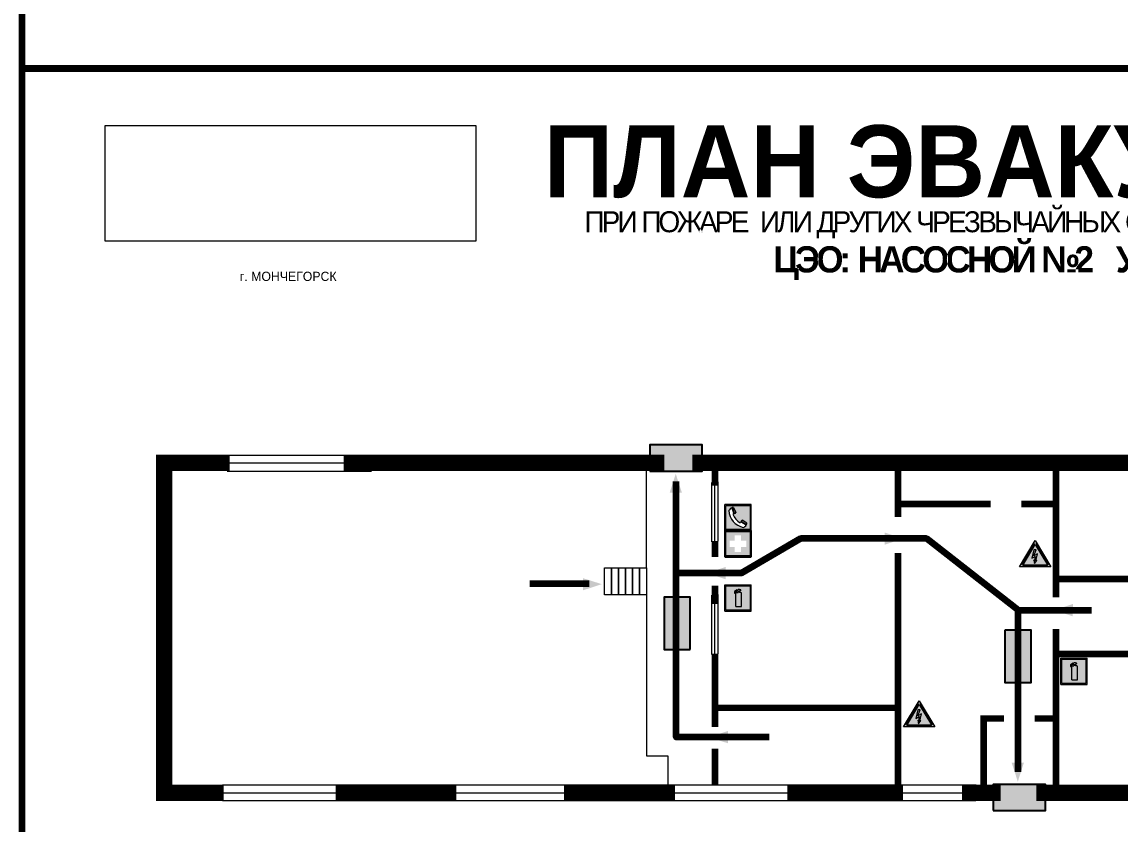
# Model space of a CAD drawing. Header units: millimetres. Extents: x 13114 to 67229, y 22859 to 38520.
# Drawn here: x 31794.5 to 32129.7, y 24439.6 to 24684.2 of the extents above; entities that cross this region are included whole.
import ezdxf

# ---------------------------------------------------------------- set-up
doc = ezdxf.new("R2010")
doc.units = ezdxf.units.MM
doc.layers.add('План_Штампы', color=7, linetype='Continuous')
doc.styles.add('обычный', font='arial.ttf')
picture_1 = doc.add_image_def('image1.jpg', size_in_pixel=(337, 105))

# ---------------------------------------------------------------- blocks, each defined once
blk = doc.blocks.new('A$C7B4425F7')
at = {"true_color": 0xffffff}
blk.add_hatch(color=7, dxfattribs=at).paths.add_polyline_path([(0, 0), (-16, 0), (-16, -8), (0, -8)])
h = blk.add_hatch(color=126)
h.paths.add_polyline_path([(-0.2, -0.2), (-15.8, -0.2), (-15.8, -7.8), (-0.2, -7.8)])
h.paths.add_polyline_path([(-11.76, -2.03), (-11.76, -3.66), (-11.17, -3.66, -0.568275), (-11.17, -6.18), (-12.58, -6.18), (-12.58, -2.03)], flags=16)
h.paths.add_polyline_path([(-13.33, -4.12, -0.495768), (-13.59, -6.18), (-15.03, -6.18), (-15.03, -2.03), (-13.59, -2.03, -0.487973)], flags=16)
h.paths.add_polyline_path([(-10.25, -2.03), (-9.48, -2.03), (-9.48, -6.18), (-10.25, -6.18)], flags=16)
h.paths.add_polyline_path([(-13.84, -3.69), (-14.24, -3.69), (-14.24, -3.03), (-13.9, -3.03, -0.692621)], flags=0)
h.paths.add_polyline_path([(-9.15, -2.03), (-8.4, -2.03), (-8.04, -3.07), (-7.68, -2.03), (-6.93, -2.03), (-7.64, -4.1), (-6.93, -6.18), (-7.68, -6.18), (-8.04, -5.14), (-8.4, -6.18), (-9.15, -6.18), (-8.44, -4.1)], flags=16)
h.paths.add_polyline_path([(-11.76, -4.46), (-11.42, -4.46, -0.692621), (-11.36, -5.12), (-11.76, -5.12)], flags=0)
h.paths.add_polyline_path([(-13.9, -5.2), (-14.24, -5.2), (-14.24, -4.55), (-13.84, -4.55, -0.708038)], flags=0)
edge = h.paths.add_edge_path(flags=16)
edge.add_ellipse((-5.51, -4.08), major_axis=(0, 2.05), ratio=0.586184, start_angle=0, end_angle=360)
edge = h.paths.add_edge_path(flags=0)
edge.add_ellipse((-5.51, -4.08), major_axis=(0, 1.14), ratio=0.454828, start_angle=0, end_angle=360)
h.paths.add_polyline_path([(-4.13, -4.96, 0.377264), (-3.48, -4.52, 0.0555), (-3.16, -2.03), (-1.66, -2.03), (-1.66, -4.96), (-0.96, -4.96), (-0.96, -7.01), (-1.75, -7.01), (-1.75, -6.18), (-3.3, -6.18), (-3.3, -7.02), (-4.13, -7.02)], flags=16)
h.paths.add_polyline_path([(-2.73, -2.91), (-2.28, -2.91), (-2.28, -4.96), (-3.05, -4.96, 0.079136)], flags=0)
at = {"color": 126}
blk.add_lwpolyline([(-16, -8), (0, -8), (0, 0), (-16, 0)], close=True, dxfattribs=at)
blk = doc.blocks.new('A$C18900ED3')
h = blk.add_hatch(color=126)
h.paths.add_polyline_path([(-0.18, -0.18), (-7.02, -0.18), (-7.02, -7.02), (-0.18, -7.02)])
h.paths.add_polyline_path([(-5.89, -4.46), (-5.89, -2.77), (-4.46, -2.77), (-4.46, -1.31), (-2.77, -1.31), (-2.77, -2.77), (-1.33, -2.77), (-1.33, -4.46), (-2.77, -4.46), (-2.77, -5.89), (-4.46, -5.89), (-4.46, -4.46)], flags=16)
at = {"color": 126}
for p, q in [((-7.2, 0), (-7.2, -7.2)), ((0, 0), (-7.2, 0)), ((0, -7.2), (0, 0)), ((-7.02, -7.02), (-7.02, -0.18)), ((-7.02, -0.18), (-0.18, -0.18)), ((-0.18, -0.18), (-0.18, -7.02)), ((-7.2, -7.2), (0, -7.2)), ((-0.18, -7.02), (-7.02, -7.02))]:
    blk.add_line(p, q, dxfattribs=at)
blk = doc.blocks.new('A$C456E1F9C')
at = {"lineweight": 5}
h = blk.add_hatch(color=242, dxfattribs=at)
h.paths.add_polyline_path([(0.51, -1.47), (0.51, -13.26), (12.29, -13.26), (12.29, -1.47)])
h.paths.add_polyline_path([(5.42, -4.95, -0.254479), (4.78, -5.4), (3.52, -2.53, -0.209735), (4.23, -2.4)], flags=16)
h.paths.add_polyline_path([(8.53, -8.6), (10.87, -10.17), (10.54, -10.76), (8.03, -9.13, -0.192251)], flags=16)
h.paths.add_polyline_path([(4.61, -5.49, 0.005518), (3.87, -5.72, 0.128647), (7.49, -10.01, 0.00809), (7.83, -9.33), (10.47, -10.97, -0.16736), (8.99, -12.25, -0.327862), (1.95, -3.95, -0.166952), (3.36, -2.62)], flags=16)
at = {"color": 242, "lineweight": 5}
for p, q in [((0, -13.77), (0, -0.97)), ((12.8, -0.97), (0, -0.97)), ((4.61, -5.49), (3.36, -2.62)), ((3.52, -2.53), (4.78, -5.4)), ((4.23, -2.4), (5.42, -4.95)), ((12.8, -13.77), (12.8, -0.97)), ((7.83, -9.33), (10.47, -10.97)), ((8.03, -9.13), (10.54, -10.76)), ((10.81, -10.12), (8.53, -8.6)), ((10.54, -10.76), (10.8, -10.3)), ((10.8, -10.3), (10.81, -10.12)), ((0, -13.77), (12.8, -13.77))]:
    blk.add_line(p, q, dxfattribs=at)
blk.add_lwpolyline([(0.51, -1.47), (12.29, -1.47), (12.29, -13.26), (0.51, -13.26)], close=True, dxfattribs=at)
for centre, radius, start, end in [((4.59, -5.34), 2.99, 114.2845, 152.1974), ((11.12, -3.31), 9.19, 183.9915, 256.6009), ((4.02, -3.27), 0.891, 76.3284, 123.7092), ((4.68, -4.59), 0.824, 276.9621, 334.0723), ((14.98, -39.1), 35.17, 107.1487, 108.4135), ((13.86, -0.94), 11.08, 205.5536, 234.8762), ((-13.31, 0.8), 23.44, 332.5487, 334.4027), ((8.94, -9.5), 0.989, 114.4092, 157.9388), ((7.87, -9.46), 3, 291.9291, 329.9329)]:
    blk.add_arc(centre, radius, start, end, dxfattribs=at)
blk = doc.blocks.new('A$C3AD82952')
at = {"true_color": 0xf5f5ff}
h = blk.add_hatch(color=7, dxfattribs=at)
h.dxf.hatch_style = 1
h.paths.add_polyline_path([(8.21, 8.73, 0.414214), (7.89, 9.05), (7.22, 9.05), (7.22, 9.92), (7.59, 9.92, 1), (7.57, 10.36), (7.22, 10.36), (7.22, 10.6), (6.43, 10.6), (6.43, 10.36), (6.01, 10.36), (4.74, 9.59), (4.74, 8.69), (4.98, 8.73), (4.98, 9.26), (6.12, 9.91), (6.43, 9.91), (6.43, 9.05), (5.76, 9.05, 0.414214), (5.44, 8.73), (5.44, 2.2), (8.21, 2.2)], flags=0)
h.paths.add_polyline_path([(12.8, 12.8), (0, 12.8), (0, 0), (12.8, 0)])
h.paths.add_polyline_path([(0.51, 12.29), (12.29, 12.29), (12.29, 0.51), (0.51, 0.51)], flags=16)
h.paths.add_polyline_path([(4.74, 9.59), (6.01, 10.36), (6.43, 10.36), (6.43, 10.6), (7.22, 10.6), (7.22, 10.36), (7.59, 10.36, -0.94586), (7.59, 9.92), (7.22, 9.92), (7.22, 9.05), (7.89, 9.05, -0.414214), (8.21, 8.73), (8.21, 2.2), (5.44, 2.2), (5.44, 8.73, -0.414214), (5.76, 9.05), (6.43, 9.05), (6.43, 9.91), (6.12, 9.91), (4.98, 9.26), (4.98, 8.73), (4.74, 8.69)], flags=0)
h = blk.add_hatch(color=242)
h.dxf.hatch_style = 1
h.paths.add_polyline_path([(12.29, 12.29), (0.51, 12.29), (0.51, 0.51), (12.29, 0.51)])
h.paths.add_polyline_path([(4.74, 8.69), (4.74, 9.59), (6.01, 10.36), (6.43, 10.36), (6.43, 10.6), (7.22, 10.6), (7.22, 10.36), (7.59, 10.36, -0.94586), (7.59, 9.92), (7.22, 9.92), (7.22, 9.05), (7.89, 9.05, -0.414214), (8.21, 8.73), (8.21, 2.2), (5.44, 2.2), (5.44, 8.73, -0.414214), (5.76, 9.05), (6.43, 9.05), (6.43, 9.91), (6.12, 9.91), (4.98, 9.26), (4.98, 8.73)], flags=16)
h = blk.add_hatch(color=7, dxfattribs=at)
h.dxf.hatch_style = 1
h.paths.add_polyline_path([(8.21, 8.73, 0.414214), (7.89, 9.05), (7.22, 9.05), (7.22, 9.92), (7.59, 9.92, 1), (7.57, 10.36), (7.22, 10.36), (7.22, 10.6), (6.43, 10.6), (6.43, 10.36), (6.01, 10.36), (4.74, 9.59), (4.74, 8.69), (4.98, 8.73), (4.98, 9.26), (6.12, 9.91), (6.43, 9.91), (6.43, 9.05), (5.76, 9.05, 0.414214), (5.44, 8.73), (5.44, 2.2), (8.21, 2.2)])
at = {"color": 242, "lineweight": 5}
for p, q in [((0, 0), (0, 12.8)), ((0, 12.8), (12.8, 12.8)), ((12.8, 0), (12.8, 12.8)), ((6.01, 10.36), (4.74, 9.59)), ((4.74, 9.59), (4.74, 8.69)), ((4.74, 8.69), (4.98, 8.73)), ((4.98, 9.26), (6.12, 9.91)), ((4.98, 8.73), (4.98, 9.26)), ((5.44, 2.2), (5.44, 8.73)), ((5.76, 9.05), (6.43, 9.05)), ((6.01, 10.36), (6.43, 10.36)), ((6.12, 9.91), (6.43, 9.91)), ((7.22, 10.6), (6.43, 10.6)), ((6.43, 10.6), (6.43, 10.36)), ((6.43, 9.91), (6.43, 9.05)), ((7.22, 10.36), (7.22, 10.6)), ((7.59, 10.36), (7.22, 10.36)), ((7.22, 9.05), (7.22, 9.92)), ((7.59, 9.92), (7.22, 9.92)), ((7.89, 9.05), (7.22, 9.05)), ((8.21, 2.2), (8.21, 8.73)), ((0, 0), (12.8, 0)), ((5.44, 2.2), (8.21, 2.2))]:
    blk.add_line(p, q, dxfattribs=at)
blk.add_lwpolyline([(0.51, 12.29), (12.29, 12.29), (12.29, 0.51), (0.51, 0.51)], close=True, dxfattribs=at)
for centre, radius, start, end in [((5.76, 8.73), 0.32, 90, 180), ((7.58, 10.14), 0.223, 273.1875, 86.8125), ((7.89, 8.73), 0.32, 0, 90)]:
    blk.add_arc(centre, radius, start, end, dxfattribs=at)
blk = doc.blocks.new('A$C3E6D3DDE')
at = {"lineweight": 5}
h = blk.add_hatch(color=40, dxfattribs=at)
h.paths.add_polyline_path([(24.1, 1.45), (16.46, -11.35), (31.74, -11.35)])
h.paths.add_polyline_path([(24.09, -0.46), (30.03, -10.41), (18.14, -10.41)], flags=16)
h.paths.add_polyline_path([(24.54, -3.08), (23.41, -6.02), (25.13, -5.01), (24.33, -8.5), (24.82, -8.27), (23.79, -9.86), (23.4, -8.04), (23.8, -8.43), (24.04, -6.29), (22.39, -7.25), (23.44, -3.08)], flags=0)
h = blk.add_hatch(color=256, dxfattribs=at)
h.paths.add_polyline_path([(24.37, 0.03, 0.567511), (23.82, 0.03), (17.59, -10.4, 0.582454), (17.86, -10.88), (30.32, -10.88, 0.582149), (30.6, -10.4)])
h.paths.add_polyline_path([(24.09, -0.46), (18.14, -10.41), (30.03, -10.41)], flags=16)
h.paths.add_polyline_path([(24.54, -3.08), (23.41, -6.02), (25.13, -5.01), (24.33, -8.5), (24.82, -8.27), (23.79, -9.86), (23.4, -8.04), (23.8, -8.43), (24.04, -6.29), (22.39, -7.25), (23.44, -3.08)], flags=0)
h = blk.add_hatch(color=40, dxfattribs=at)
h.paths.add_polyline_path([(24.09, -0.46), (18.14, -10.41), (30.03, -10.41)])
h.paths.add_polyline_path([(24.82, -8.27), (23.79, -9.86), (23.4, -8.04), (23.8, -8.43), (24.04, -6.29), (22.39, -7.25), (23.44, -3.08), (24.54, -3.08), (23.41, -6.02), (25.13, -5.01), (24.33, -8.5)], flags=16)
at = {"color": 40, "lineweight": 5}
for p, q in [((16.46, -11.35), (24.1, 1.45)), ((24.1, 1.45), (31.74, -11.35))]:
    blk.add_line(p, q, dxfattribs=at)
at = {"lineweight": 5}
for p, q in [((17.59, -10.4), (23.82, 0.03)), ((24.37, 0.03), (30.6, -10.4)), ((18.14, -10.41), (24.09, -0.46)), ((23.44, -3.08), (22.39, -7.25)), ((23.41, -6.02), (24.54, -3.08)), ((25.13, -5.01), (23.41, -6.02)), ((24.54, -3.08), (23.44, -3.08)), ((24.09, -0.46), (30.03, -10.41)), ((24.33, -8.5), (25.13, -5.01)), ((18.14, -10.41), (30.03, -10.41)), ((22.39, -7.25), (24.04, -6.29)), ((23.8, -8.43), (23.4, -8.04)), ((23.4, -8.04), (23.79, -9.86)), ((23.79, -9.86), (24.82, -8.27)), ((24.04, -6.29), (23.8, -8.43)), ((24.82, -8.27), (24.33, -8.5)), ((17.86, -10.88), (30.32, -10.88))]:
    blk.add_line(p, q, dxfattribs=at)
at = {"color": 50, "lineweight": 5}
blk.add_line((31.74, -11.35), (16.46, -11.35), dxfattribs=at)
blk = doc.blocks.new('A$C32E8229D')
at = {"true_color": 0xffffff}
blk.add_hatch(color=7, dxfattribs=at).paths.add_polyline_path([(0, 0), (0, -8), (16, -8), (16, 0)])
h = blk.add_hatch(color=126)
h.paths.add_polyline_path([(0.2, -0.2), (15.8, -0.2), (15.8, -7.8), (0.2, -7.8)])
h.paths.add_polyline_path([(13.49, -2.05), (12.08, -2.05), (11.37, -2.63, 0.162397), (11.29, -2.84), (11.29, -3.63), (10.35, -3.63), (10.35, -4.05), (11.68, -4.05), (11.68, -3.48), (12.26, -4.28), (11.29, -5.1), (11.29, -6.78), (11.85, -6.78), (11.85, -5.44), (12.8, -4.64), (12.8, -5.94), (14.46, -5.94), (14.46, -5.39), (13.45, -5.39), (13.45, -3.97), (12.46, -2.59), (13.15, -2.59), (13.69, -3.34), (14.18, -3)], flags=16)
h.paths.add_polyline_path([(10.74, -1.82, 1), (11.8, -1.82, 1)], flags=16)
h.paths.add_polyline_path([(9.39, -3.59), (5.99, -3.59), (6.56, -3.03), (5.91, -3.03), (5.1, -3.83), (5.91, -4.64), (6.56, -4.64), (5.99, -4.09), (9.39, -4.09)], flags=16)
h.paths.add_polyline_path([(4.29, -1.08), (1.72, -1.08), (1.72, -6.6), (4.29, -6.6)], flags=16)
at = {"color": 126}
blk.add_lwpolyline([(16, -8), (0, -8), (0, 0), (16, 0)], close=True, dxfattribs=at)

msp = doc.modelspace()

# ---------------------------------------------------------------- linework, layer by layer
at = {"color": 6, "lineweight": 100}
for points in [[(31794.54, 24670.02), (32394.54, 24670.02), (32394.54, 25065.02), (31794.54, 25065.02)], [(31794.54, 24275.02), (32394.54, 24275.02), (32394.54, 24670.02), (31794.54, 24670.02)]]:
    msp.add_lwpolyline(points, close=True, dxfattribs=at)
at = {"lineweight": 100, "const_width": 5}
for points in [[(31857.89, 24549.72), (31837.93, 24549.72), (31837.93, 24449.12), (31856.06, 24449.12)], [(31990.57, 24549.72), (31892.69, 24549.72)], [(32010.58, 24549.72), (31999.15, 24549.72)], [(32194.95, 24549.72), (32010.58, 24549.72)], [(31890.32, 24449.12), (31927.06, 24449.12)], [(31959.92, 24449.12), (31993.83, 24449.12)], [(32028.1, 24449.12), (32063.44, 24449.12)], [(32081.45, 24449.12), (32093.21, 24449.12)], [(32104.07, 24449.12), (32159.25, 24449.12)]]:
    msp.add_lwpolyline(points, dxfattribs=at)
at = {"lineweight": 0}
for points in [[(31857.26, 24552.1), (31901.38, 24552.1)], [(31857.89, 24549.72), (31902, 24549.72)], [(31985.1, 24517.73), (31985.1, 24549.32)], [(31857.15, 24547.25), (31901.26, 24547.25)], [(32005.05, 24525.66), (32005.05, 24543.77)], [(32006.03, 24525.93), (32006.03, 24544.04)], [(32007.01, 24525.84), (32007.01, 24543.95)], [(31985.1, 24509.53), (31985.1, 24460.38), (31991.64, 24460.38), (31991.64, 24449.66)], [(32005.05, 24491.3), (32005.05, 24509.41)], [(32006.03, 24491.57), (32006.03, 24509.68)], [(32007.01, 24491.48), (32007.01, 24509.59)], [(31855.79, 24451.56), (32085.73, 24451.56)], [(31856.06, 24449.12), (32086, 24449.12)], [(31855.75, 24446.73), (32085.7, 24446.73)]]:
    msp.add_lwpolyline(points, dxfattribs=at)
at = {"lineweight": 0, "const_width": 2}
for points in [[(32061.87, 24533.24), (32061.87, 24550.06)], [(32006.03, 24548.84), (32006.03, 24542.75)], [(32110.12, 24508.71), (32110.12, 24549.18)], [(32061.87, 24537.17), (32090.2, 24537.17)], [(32110.12, 24537.17), (32099.54, 24537.17)], [(32006.03, 24525.93), (32006.03, 24521.06)], [(32006.03, 24475), (32061.87, 24475), (32061.87, 24522.28)], [(32110.12, 24514.34), (32151.93, 24514.34), (32151.93, 24491.44), (32151.93, 24522.03)], [(32006.03, 24512.29), (32006.03, 24506.68)], [(32103.65, 24471.76), (32110.12, 24471.76), (32110.12, 24449.42), (32110.12, 24499.08)], [(32006.03, 24491.57), (32006.03, 24469.15)], [(32151.93, 24463.84), (32151.93, 24491.44), (32110.12, 24491.44)], [(32061.87, 24475), (32061.87, 24451.68)], [(32088.02, 24450.5), (32088.02, 24471.76), (32094.24, 24471.76)], [(32006.03, 24451.56), (32006.03, 24462.57)]]:
    msp.add_lwpolyline(points, dxfattribs=at)
at = {"color": 126, "lineweight": 100, "true_color": 0x008754}
for points in [[(32098.54, 24504.8), (32070.55, 24526.66), (32032.21, 24526.66), (32014.11, 24516.09), (31994.15, 24516.09), (31994.15, 24544.02)], [(32022.63, 24466.08), (31994.15, 24466.08), (31994.15, 24516.09)], [(31949.55, 24512.95), (31967.63, 24512.95)], [(32098.54, 24455.47), (32098.54, 24504.8), (32120.91, 24504.8)]]:
    msp.add_lwpolyline(points, dxfattribs=at)
at = {"lineweight": 0}
for points in [[(31972.34, 24517.73), (31974.46, 24517.73), (31974.46, 24509.53), (31972.34, 24509.53)], [(31974.46, 24517.73), (31976.59, 24517.73), (31976.59, 24509.53), (31974.46, 24509.53)], [(31976.59, 24517.73), (31978.72, 24517.73), (31978.72, 24509.53), (31976.59, 24509.53)], [(31978.72, 24517.73), (31980.84, 24517.73), (31980.84, 24509.53), (31978.72, 24509.53)], [(31980.84, 24517.73), (31982.97, 24517.73), (31982.97, 24509.53), (31980.84, 24509.53)], [(31982.97, 24517.73), (31985.1, 24517.73), (31985.1, 24509.53), (31982.97, 24509.53)]]:
    msp.add_lwpolyline(points, close=True, dxfattribs=at)
at = {"layer": 'План_Штампы', "color": 126, "true_color": 0x008754}
for points in [[(31995.96, 24540.64), (31992.22, 24540.65), (31994.07, 24546.38)], [(32057.78, 24524.76), (32057.79, 24528.5), (32063.52, 24526.64)], [(32009.3, 24517.99), (32009.29, 24514.25), (32003.55, 24516.11)], [(31965.72, 24510.85), (31965.73, 24514.59), (31971.47, 24512.74)], [(32115.26, 24506.68), (32115.25, 24502.94), (32109.51, 24504.79)], [(32009.99, 24467.95), (32009.98, 24464.21), (32004.24, 24466.06)], [(32096.58, 24458.26), (32100.32, 24458.25), (32098.47, 24452.52)]]:
    msp.add_solid(points, dxfattribs=at)

# ---------------------------------------------------------------- block references
for name, p, xscale, yscale, zscale in [('A$C456E1F9C', (32009.05, 24537.66), 0.625, 0.625, 0.625), ('A$C18900ED3', (32017.05, 24529.06), 1.111111111007631, 1.111111111007631, 1.111111111007631), ('A$C3E6D3DDE', (32088.72, 24525.16), 0.625, 0.625, 0.625), ('A$C3AD82952', (32009.05, 24504.53), 0.625, 0.625, 0.625), ('A$C3AD82952', (32111.58, 24482.16), 0.625, 0.625, 0.625), ('A$C3E6D3DDE', (32053.32, 24476.29), 0.625, 0.625, 0.625)]:
    msp.add_blockref(name, p, dxfattribs=dict(xscale=xscale, yscale=yscale, zscale=zscale))
at = {"layer": 'План_Штампы'}
for p in [(32002.12, 24555.22), (32106.9, 24451.66)]:
    msp.add_blockref('A$C7B4425F7', p, dxfattribs=at)
at = {"layer": 'План_Штампы', "color": 126, "true_color": 0x008754, "xscale": -1}
for p, rotation in [((31990.52, 24508.77), 90), ((32102.55, 24482.72), 270)]:
    msp.add_blockref('A$C32E8229D', p, dxfattribs=dict(at, rotation=rotation))

# ---------------------------------------------------------------- texts
at = {"lineweight": 0, "style": 'обычный'}
for s, insert, char_height, width, attachment_point in [('{\\fProxima Nova Rg|b1|i0|c204|p2;ПЛАН ЭВАКУАЦИИ}', (31953.82, 24652.73), 22, 493.8901, 1), ('\\pi-8.4,l8.4,t8.4;{\\fProxima Nova Rg|b0|i0|c204|p2;г. МОНЧЕГОРСК\\H1.1997x; }', (31875.8, 24606.62), 2.8, 126.6484, 5)]:
    msp.add_mtext(s, dxfattribs=dict(at, insert=insert, char_height=char_height, width=width, attachment_point=attachment_point))
at = {"color": 0, "lineweight": 0, "insert": (32103.69, 24626.67), "char_height": 8, "width": 449.2158, "attachment_point": 5, "style": 'обычный'}
msp.add_mtext('{\\fArial Black|b1|i0|c204|p34;\\H2x;\\T0.85;  \\fArial Narrow|b0|i0|c204|p34;\\H0.8x;\\W0.9;\\P\\fProxima Nova Rg|b0|i0|c204|p2;\\H0.5x;\\W1;\\C256;ПРИ ПОЖАРЕ  ИЛИ ДРУГИХ ЧРЕЗВЫЧАЙНЫХ СИТУАЦИЯХ  ИЗ ПОМЕЩЕНИЙ \\fProxima Nova Rg|b1|i0|c204|p2;\\H1.25x;\\PЦЭО: НАСОСНОЙ №2   УЭ ТТХ ЦСМ}', dxfattribs=at)

# ---------------------------------------------------------------- pictures from other files: only their frames are drawn
at = {"color": 7, "lineweight": 0, "true_color": 0xf5f5ff}
image = msp.add_image(picture_1, insert=(31819.91, 24617.37), size_in_units=(113.11, 35.24), dxfattribs=at)
image.dxf.flags = 7

doc.saveas('drawing.dxf')
